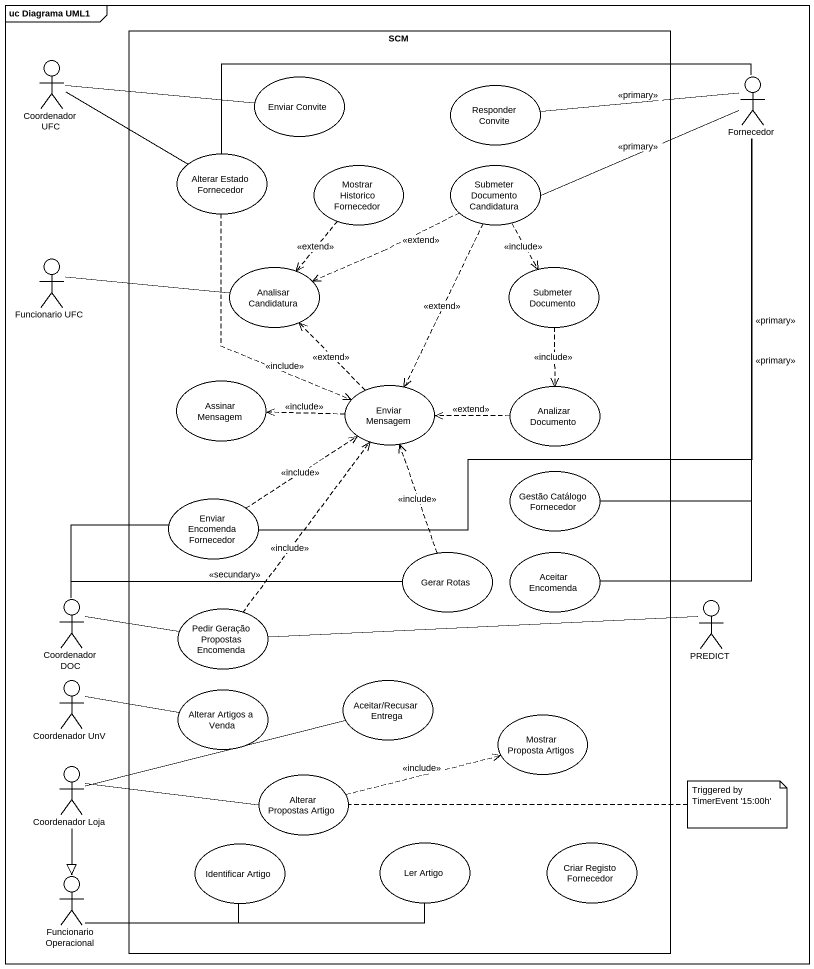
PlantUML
@startuml
mainframe uc Diagrama UML1
rectangle SCM {
  usecase "Enviar Convite" as Enviar_Convite
  usecase "Responder Convite" as Responder_Convite
  usecase "Alterar Estado Fornecedor" as Alterar_Estado_Fornecedor
  usecase "Mostrar Historico Fornecedor" as Mostrar_Historico_Fornecedor
  usecase "Submeter Documento Candidatura" as Submeter_Documento
  usecase "Analisar Candidatura" as Analisar_Candidatura
  usecase "Submeter Documento" as Submeter_Documento_2
  usecase "Assinar Mensagem" as Assinar_Mensagem
  usecase "Enviar Mensagem" as Enviar_Mensagem
  usecase "Analizar Documento" as Analizar_Documento
  usecase "Gestão Catálogo Fornecedor" as Gestão_Catálogo_Fornecedor
  usecase "Enviar Encomenda Fornecedor" as Enviar_Encomenda_Fornecedor
  usecase "Gerar Rotas" as Gerar_Rotas
  usecase "Aceitar Encomenda" as Aceitar_Encomenda
  usecase "Pedir Geração Propostas Encomenda" as Pedir_Geração_Propostas
  usecase "Alterar Artigos a Venda" as Alterar_Artigos_a_Venda
  usecase "Aceitar/Recusar Entrega" as Aceitar_Recusar_Entrega
  usecase "Mostrar Proposta Artigos" as Mostrar_Proposta_Artigos
  usecase "Alterar Propostas Artigo" as Alterar_Propostas_Artigo
  usecase "Identificar Artigo" as Identificar_Artigo
  usecase "Ler Artigo" as Ler_Artigo
  usecase "Criar Registo Fornecedor" as Criar_Registo_Fornecedor
}
actor "Coordenador UFC" as Coordenador_UFC
actor Fornecedor
actor "Funcionario UFC" as Funcionario_UFC
actor "Coordenador DOC" as Coordenador_DOC
actor PREDICT
actor "Coordenador UnV" as Coordenador_UnV
actor "Coordenador Loja" as Coordenador_Loja
actor "Funcionario Operacional" as Funcionario_Operacional
Coordenador_UFC -right- Enviar_Convite
Coordenador_UFC -right- Alterar_Estado_Fornecedor
Responder_Convite -right- Fornecedor : <<primary>>
Fornecedor -left- Submeter_Documento : <<primary>>
Fornecedor -- Gestão_Catálogo_Fornecedor : <<primary>>
Fornecedor -- Aceitar_Encomenda : <<primary>>
Alterar_Estado_Fornecedor -right- Fornecedor
Alterar_Estado_Fornecedor ..> Enviar_Mensagem : <<include>>
Mostrar_Historico_Fornecedor ..> Analisar_Candidatura : <<extend>>
Submeter_Documento .left.> Analisar_Candidatura : <<extend>>
Submeter_Documento ..> Submeter_Documento_2 : <<include>>
Submeter_Documento ..> Enviar_Mensagem : <<extend>>
Funcionario_UFC -right- Analisar_Candidatura
Submeter_Documento_2 ..> Analizar_Documento : <<include>>
Enviar_Mensagem .up.> Analisar_Candidatura : <<extend>>
Enviar_Mensagem .left.> Assinar_Mensagem : <<include>>
Analizar_Documento .left.> Enviar_Mensagem : <<extend>>
Enviar_Encomenda_Fornecedor -up- Fornecedor
Enviar_Encomenda_Fornecedor .up.> Enviar_Mensagem : <<include>>
Gerar_Rotas .up.> Enviar_Mensagem : <<include>>
Coordenador_DOC -up- Enviar_Encomenda_Fornecedor
Coordenador_DOC -right- Gerar_Rotas : <<secundary>>
Coordenador_DOC -right- Pedir_Geração_Propostas
Pedir_Geração_Propostas .up.> Enviar_Mensagem : <<include>>
Pedir_Geração_Propostas -right- PREDICT
Coordenador_UnV -right- Alterar_Artigos_a_Venda
Coordenador_Loja -right- Aceitar_Recusar_Entrega
Coordenador_Loja -right- Alterar_Propostas_Artigo
Coordenador_Loja --|> Funcionario_Operacional
Alterar_Propostas_Artigo .right.> Mostrar_Proposta_Artigos : <<include>>
Funcionario_Operacional -right- Identificar_Artigo
Funcionario_Operacional -right- Ler_Artigo
note right of Alterar_Propostas_Artigo : Triggered by TimerEvent '15:00h'
@enduml
